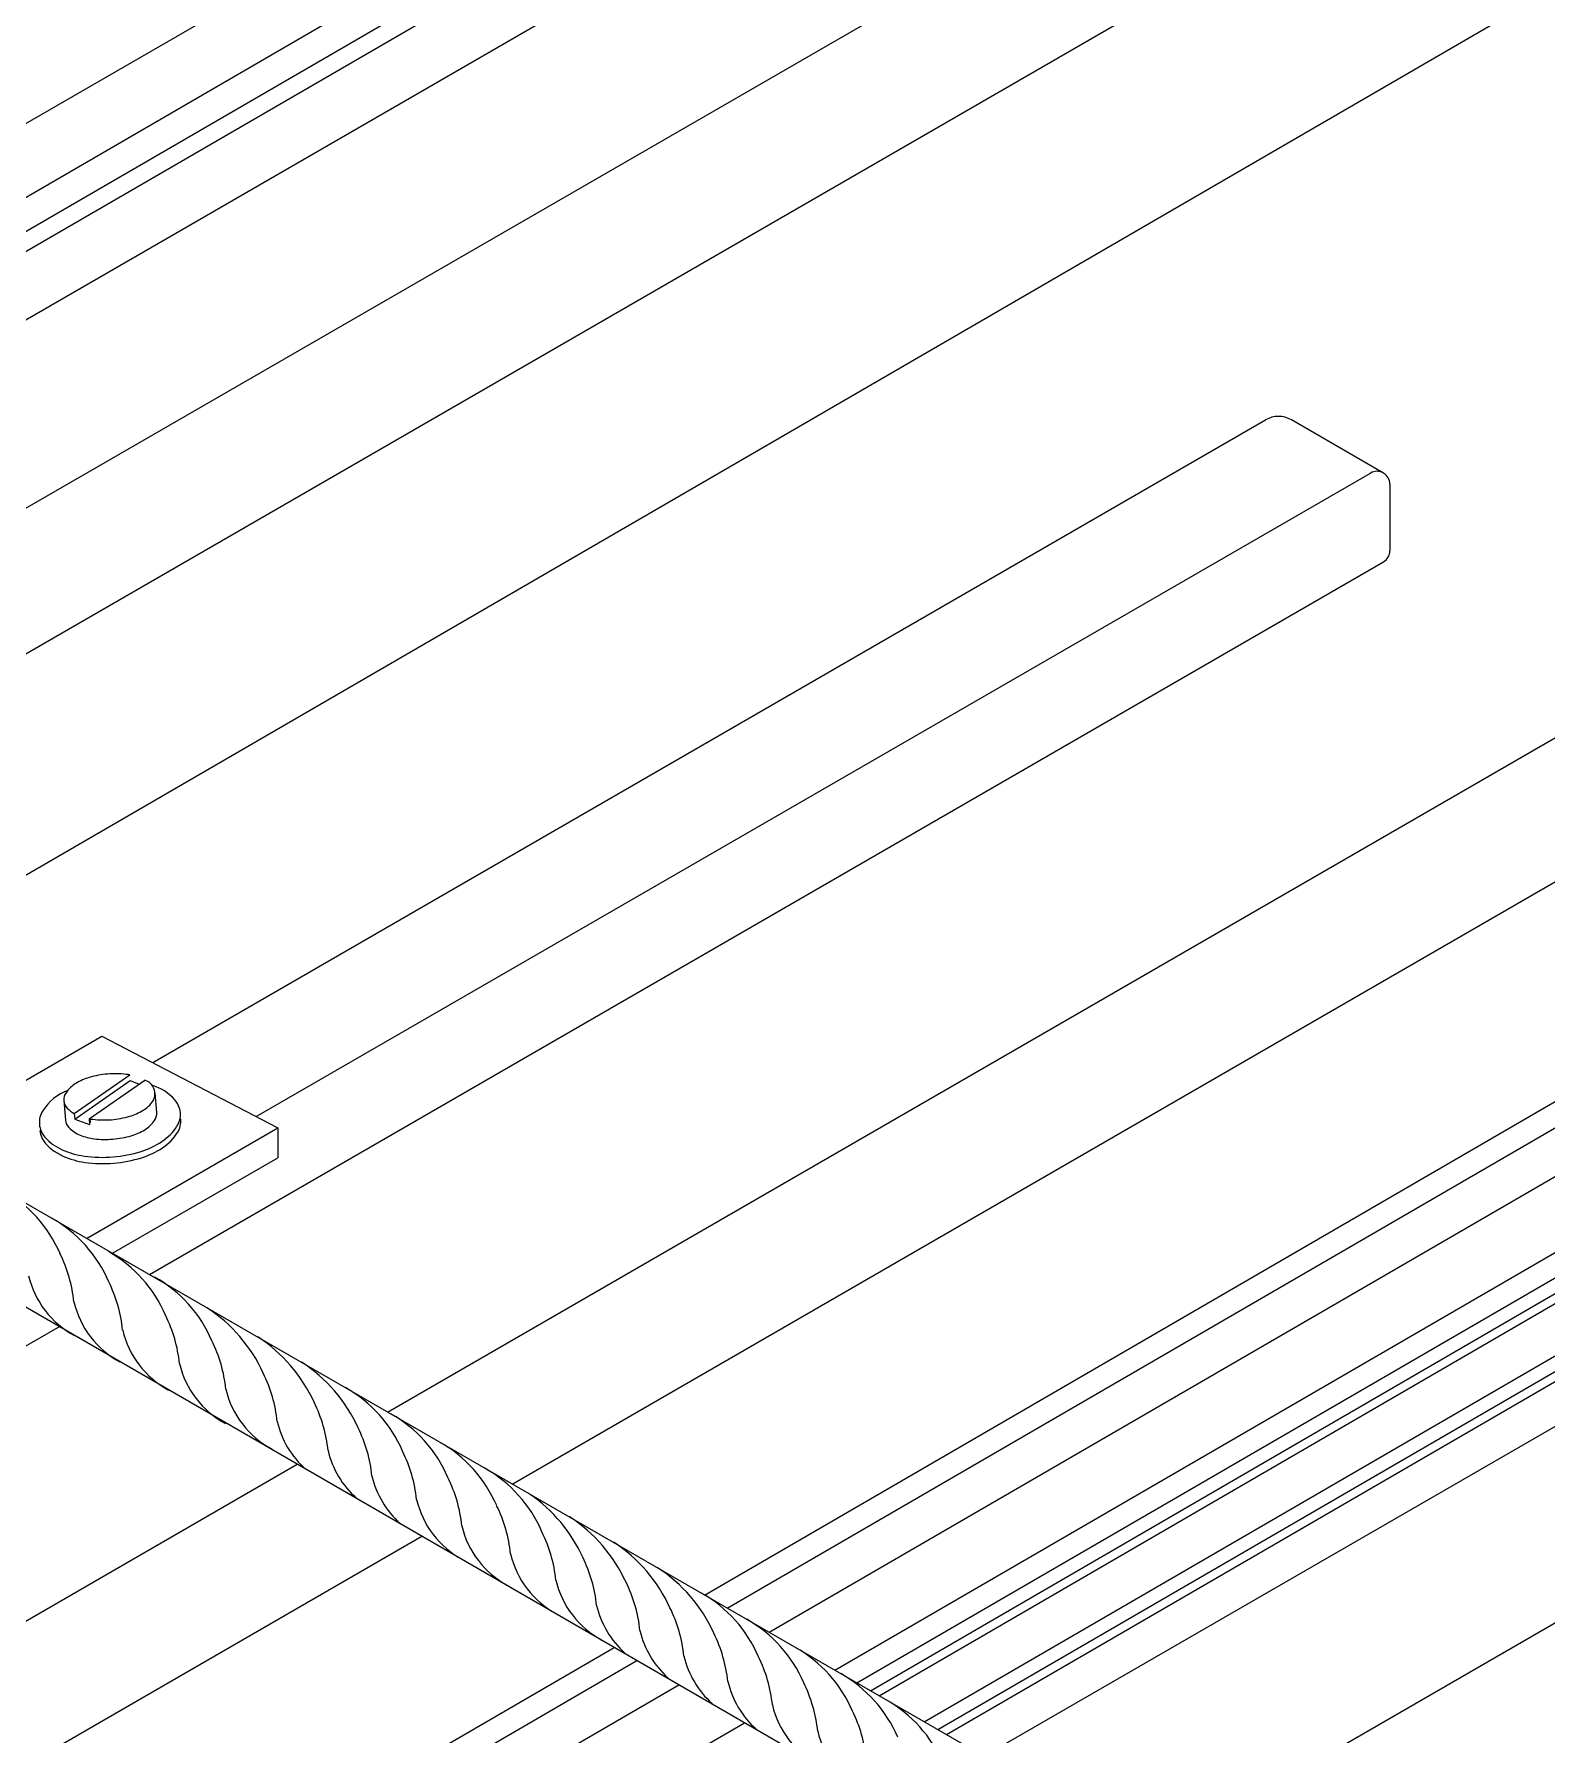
# Model space of a CAD drawing. Header units: millimetres. Extents: x -5651.9 to -5636.8, y -4743.5 to -4733.2.
# Drawn here: x -5644.13 to -5640.279, y -4739.801 to -4735.473 of the extents above; entities that cross this region are included whole.
import ezdxf

# ---------------------------------------------------------------- set-up
doc = ezdxf.new("R2010")
doc.units = ezdxf.units.MM
doc.header["$LTSCALE"] = 10
doc.layers.add('Termotécnica', color=7, linetype='Continuous')

msp = doc.modelspace()

# ---------------------------------------------------------------- linework, layer by layer
at = {"layer": 'Termotécnica', "color": 2}
for p, q in [((-5644.7039, -4736.0203), (-5641.6609, -4734.2634)), ((-5644.704, -4736.2097), (-5641.75, -4734.4962)), ((-5644.704, -4736.2965), (-5641.675, -4734.5394)), ((-5644.855, -4736.6069), (-5641.3247, -4734.5687)), ((-5644.704, -4736.3477), (-5641.675, -4734.5906)), ((-5644.7041, -4736.9995), (-5640.9093, -4734.8086)), ((-5644.7041, -4737.3698), (-5640.7506, -4735.0872)), ((-5644.4934, -4737.8122), (-5640.3003, -4735.3798)), ((-5643.2299, -4738.9794), (-5638.4575, -4736.2241)), ((-5642.9123, -4739.1626), (-5638.3021, -4736.5008)), ((-5642.4228, -4739.445), (-5637.8519, -4736.7934)), ((-5642.0354, -4739.6686), (-5637.1475, -4736.8332)), ((-5641.9787, -4739.7013), (-5637.0909, -4736.8659)), ((-5641.8639, -4739.7675), (-5636.9762, -4736.9321)), ((-5641.8073, -4739.8002), (-5636.9195, -4736.9648)), ((-5641.7122, -4739.855), (-5636.8128, -4737.0264)), ((-5642.9374, -4741.0623), (-5636.8348, -4737.5389)), ((-5644.4217, -4738.2913), (-5643.957, -4738.023)), ((-5643.957, -4738.023), (-5643.5089, -4738.2565)), ((-5644.0272, -4738.22), (-5643.8856, -4738.1219)), ((-5644.026, -4738.2344), (-5643.8844, -4738.1362)), ((-5643.9894, -4738.2332), (-5643.8478, -4738.1351)), ((-5643.8844, -4738.1362), (-5643.8619, -4738.1449)), ((-5643.8173, -4738.2174), (-5643.8214, -4738.1679)), ((-5644.0536, -4738.1871), (-5644.0495, -4738.2367)), ((-5644.0272, -4738.22), (-5644.026, -4738.2344)), ((-5644.026, -4738.2344), (-5643.9882, -4738.2476)), ((-5643.9956, -4738.5375), (-5643.5089, -4738.2565)), ((-5643.9894, -4738.2332), (-5643.9882, -4738.2476)), ((-5643.9874, -4738.2323), (-5643.9866, -4738.2426)), ((-5643.5089, -4738.2565), (-5643.5089, -4738.3326)), ((-5644.0562, -4738.3287), (-5644.0775, -4738.3167)), ((-5643.9297, -4738.5756), (-5643.5089, -4738.3326)), ((-5641.5979, -4739.9209), (-5644.1999, -4738.4197)), ((-5641.7144, -4740.1204), (-5644.4161, -4738.5599)), ((-5644.5465, -4739.7395), (-5643.4599, -4739.1122)), ((-5644.3911, -4740.0163), (-5643.1426, -4739.2955)), ((-5643.7726, -4740.228), (-5642.6528, -4739.5784))]:
    msp.add_line(p, q, dxfattribs=at)
at = {"layer": 'Termotécnica', "color": 3}
for p, q in [((-5643.8275, -4738.0905), (-5640.9949, -4736.4551)), ((-5640.6951, -4736.5903), (-5640.9293, -4736.4551)), ((-5643.5641, -4738.2278), (-5640.7279, -4736.5903)), ((-5642.2584, -4739.5399), (-5637.2091, -4736.6108)), ((-5640.6787, -4736.6187), (-5640.6787, -4736.7879)), ((-5642.3652, -4739.4783), (-5637.5037, -4736.6581)), ((-5643.8359, -4738.6297), (-5640.6951, -4736.8163)), ((-5642.0911, -4739.6364), (-5637.2035, -4736.8012)), ((-5644.1692, -4738.8221), (-5644.0629, -4738.7607)), ((-5643.6348, -4740.2148), (-5642.5951, -4739.6117)), ((-5643.534, -4740.2799), (-5642.4884, -4739.6733)), ((-5643.528, -4740.4699), (-5642.3212, -4739.7699))]:
    msp.add_line(p, q, dxfattribs=at)
at = {"layer": 'Termotécnica', "color": 1}
for p, q in [((-5642.0008, -4739.6885), (-5637.1475, -4736.8732)), ((-5641.8294, -4739.7874), (-5636.9762, -4736.9721))]:
    msp.add_line(p, q, dxfattribs=at)
at = {"layer": 'Termotécnica', "color": 2}
for points in [[(-5643.8856, -4738.1219, 0.016409), (-5643.8949, -4738.1204, 0.051099), (-5643.9423, -4738.1195, 0.051099), (-5643.9889, -4738.1282, 0.064948), (-5644.023, -4738.1433, 0.104203), (-5644.0481, -4738.1669, 0.174705), (-5644.0536, -4738.1871, 0.174705), (-5644.0449, -4738.2062, 0.06738), (-5644.0272, -4738.22, 0.064948)], [(-5643.9894, -4738.2332, 0.016409), (-5643.98, -4738.2347, 0.051099), (-5643.9327, -4738.2356, 0.051099), (-5643.8861, -4738.2269, 0.064948), (-5643.852, -4738.2118, 0.104203), (-5643.8268, -4738.1882, 0.492299), (-5643.8478, -4738.1351, 0.174705)], [(-5644.0437, -4738.1611, 0.16143), (-5644.1072, -4738.2128, 0.163967), (-5644.1158, -4738.2474, 0.163967), (-5644.1016, -4738.2802, 0.105865), (-5644.0575, -4738.3121, 0.069333), (-5644.0013, -4738.3282, 0.055541), (-5643.9284, -4738.3303, 0.055541), (-5643.8568, -4738.3163, 0.069333), (-5643.804, -4738.2912, 0.105865), (-5643.7657, -4738.2524, 0.163967), (-5643.7571, -4738.2178, 0.163967)], [(-5643.7571, -4738.2178, 0.163967), (-5643.7713, -4738.185, 0.134419), (-5643.8291, -4738.1479)], [(-5644.0495, -4738.2367, 0.174705), (-5644.0408, -4738.2557, 0.104203), (-5644.0121, -4738.2749, 0.064948), (-5643.976, -4738.2842, 0.051099), (-5643.9286, -4738.2851, 0.051099), (-5643.882, -4738.2764, 0.064948), (-5643.8479, -4738.2613, 0.104203), (-5643.8227, -4738.2377, 0.174705), (-5643.8173, -4738.2174, 0.174705)], [(-5644.1144, -4738.2635, 0.163967), (-5644.1003, -4738.2962, 0.105865), (-5644.0562, -4738.3282, 0.069333), (-5643.9999, -4738.3442, 0.055541), (-5643.9271, -4738.3463, 0.055541), (-5643.8555, -4738.3323, 0.069333), (-5643.8026, -4738.3072, 0.105865), (-5643.7644, -4738.2685, 0.163967), (-5643.7558, -4738.2338, 0.163967)]]:
    msp.add_lwpolyline(points, format="xyb", dxfattribs=at)
at = {"layer": 'Termotécnica', "color": 3}
for centre, radius, start, end in [((-5640.9621, -4736.5119), 0.0656, 60, 120), ((-5640.7115, -4736.6187), 0.0328, 0, 120), ((-5640.7115, -4736.7879), 0.0328, 300, 360)]:
    msp.add_arc(centre, radius, start, end, dxfattribs=at)
at = {"layer": 'Termotécnica', "color": 1}
for centre, radius, start, end in [((-5644.376, -4738.7108), 0.3403, 23.2728, 60.5423), ((-5644.2519, -4738.7826), 0.3403, 23.2728, 60.5423), ((-5644.1073, -4738.8677), 0.3403, 23.2728, 60.5423), ((-5644.3863, -4738.7363), 0.3603, 5.9132, 26.348), ((-5643.9156, -4738.5792), 0.2338, 193.1912, 241.6884), ((-5644.2623, -4738.808), 0.3603, 5.9132, 26.348), ((-5643.9894, -4738.9325), 0.3403, 23.2728, 60.5423), ((-5643.8003, -4738.6458), 0.2338, 193.1912, 241.6884), ((-5644.1176, -4738.8932), 0.3603, 5.9132, 26.348), ((-5643.9045, -4739.0446), 0.3942, 24.5557, 56.9626), ((-5643.6762, -4738.7176), 0.2338, 193.1912, 241.6884), ((-5643.7751, -4739.1185), 0.3942, 24.5557, 56.9626), ((-5643.9997, -4738.958), 0.3603, 5.9132, 26.348), ((-5643.5316, -4738.8027), 0.2338, 193.1912, 241.6884), ((-5643.6633, -4739.1832), 0.3942, 24.5557, 56.9626), ((-5643.8689, -4739.0407), 0.3603, 5.9132, 26.348), ((-5643.5039, -4739.2137), 0.3403, 23.2728, 60.5423), ((-5643.4137, -4738.8676), 0.2338, 193.1912, 241.6884), ((-5643.7395, -4739.1146), 0.3603, 5.9132, 26.348), ((-5643.2829, -4738.9502), 0.2338, 193.1912, 228.1839), ((-5643.3887, -4739.2803), 0.3403, 23.2728, 60.5423), ((-5643.6277, -4739.1793), 0.3603, 5.9132, 26.348), ((-5643.1535, -4739.0241), 0.2338, 193.1912, 228.1839), ((-5643.5143, -4739.2392), 0.3603, 5.9132, 26.348), ((-5643.2646, -4739.3521), 0.3403, 23.2728, 60.5423), ((-5643.1493, -4739.4187), 0.3403, 23.2728, 60.5423), ((-5643.0417, -4739.0888), 0.2338, 193.1912, 228.1839), ((-5643.399, -4739.3058), 0.3603, 5.9132, 26.348), ((-5642.9282, -4739.1487), 0.2338, 193.1912, 241.6884), ((-5643.2749, -4739.3776), 0.3603, 5.9132, 26.348), ((-5643.0915, -4739.5128), 0.3942, 24.5557, 55.2338), ((-5642.9813, -4739.5765), 0.3942, 24.5557, 56.9626), ((-5642.813, -4739.2153), 0.2338, 193.1912, 241.6884), ((-5643.1597, -4739.4442), 0.3603, 5.9132, 26.348), ((-5642.6889, -4739.2871), 0.2338, 193.1912, 241.6884), ((-5643.0559, -4739.5089), 0.3603, 5.9132, 26.348), ((-5642.8695, -4739.6412), 0.3942, 24.5557, 56.9626), ((-5642.7577, -4739.7059), 0.3942, 24.5557, 56.9626), ((-5642.5736, -4739.3537), 0.2338, 193.1912, 241.6884), ((-5642.9456, -4739.5726), 0.3603, 5.9132, 26.348), ((-5642.4699, -4739.4184), 0.2338, 193.1912, 228.1839), ((-5642.8338, -4739.6373), 0.3603, 5.9132, 26.348), ((-5642.5983, -4739.7364), 0.3403, 23.2728, 60.5423), ((-5642.483, -4739.803), 0.3403, 23.2728, 60.5423), ((-5642.3596, -4739.4821), 0.2338, 193.1912, 228.1839), ((-5642.7221, -4739.702), 0.3603, 5.9132, 26.348), ((-5642.2478, -4739.5468), 0.2338, 193.1912, 228.1839), ((-5642.6086, -4739.7619), 0.3603, 5.9132, 26.348), ((-5642.359, -4739.8748), 0.3403, 23.2728, 60.5423), ((-5642.2437, -4739.9414), 0.3403, 23.2728, 60.5423), ((-5642.136, -4739.6115), 0.2338, 193.1912, 228.1839), ((-5642.4933, -4739.8285), 0.3603, 5.9132, 26.348), ((-5642.0226, -4739.6714), 0.2338, 193.1912, 241.6884), ((-5642.3693, -4739.9003), 0.3603, 5.9132, 26.348), ((-5642.1284, -4740.008), 0.3403, 23.2728, 60.5423), ((-5641.9073, -4739.738), 0.2338, 193.1912, 241.6884)]:
    msp.add_arc(centre, radius, start, end, dxfattribs=at)

doc.saveas('drawing.dxf')
